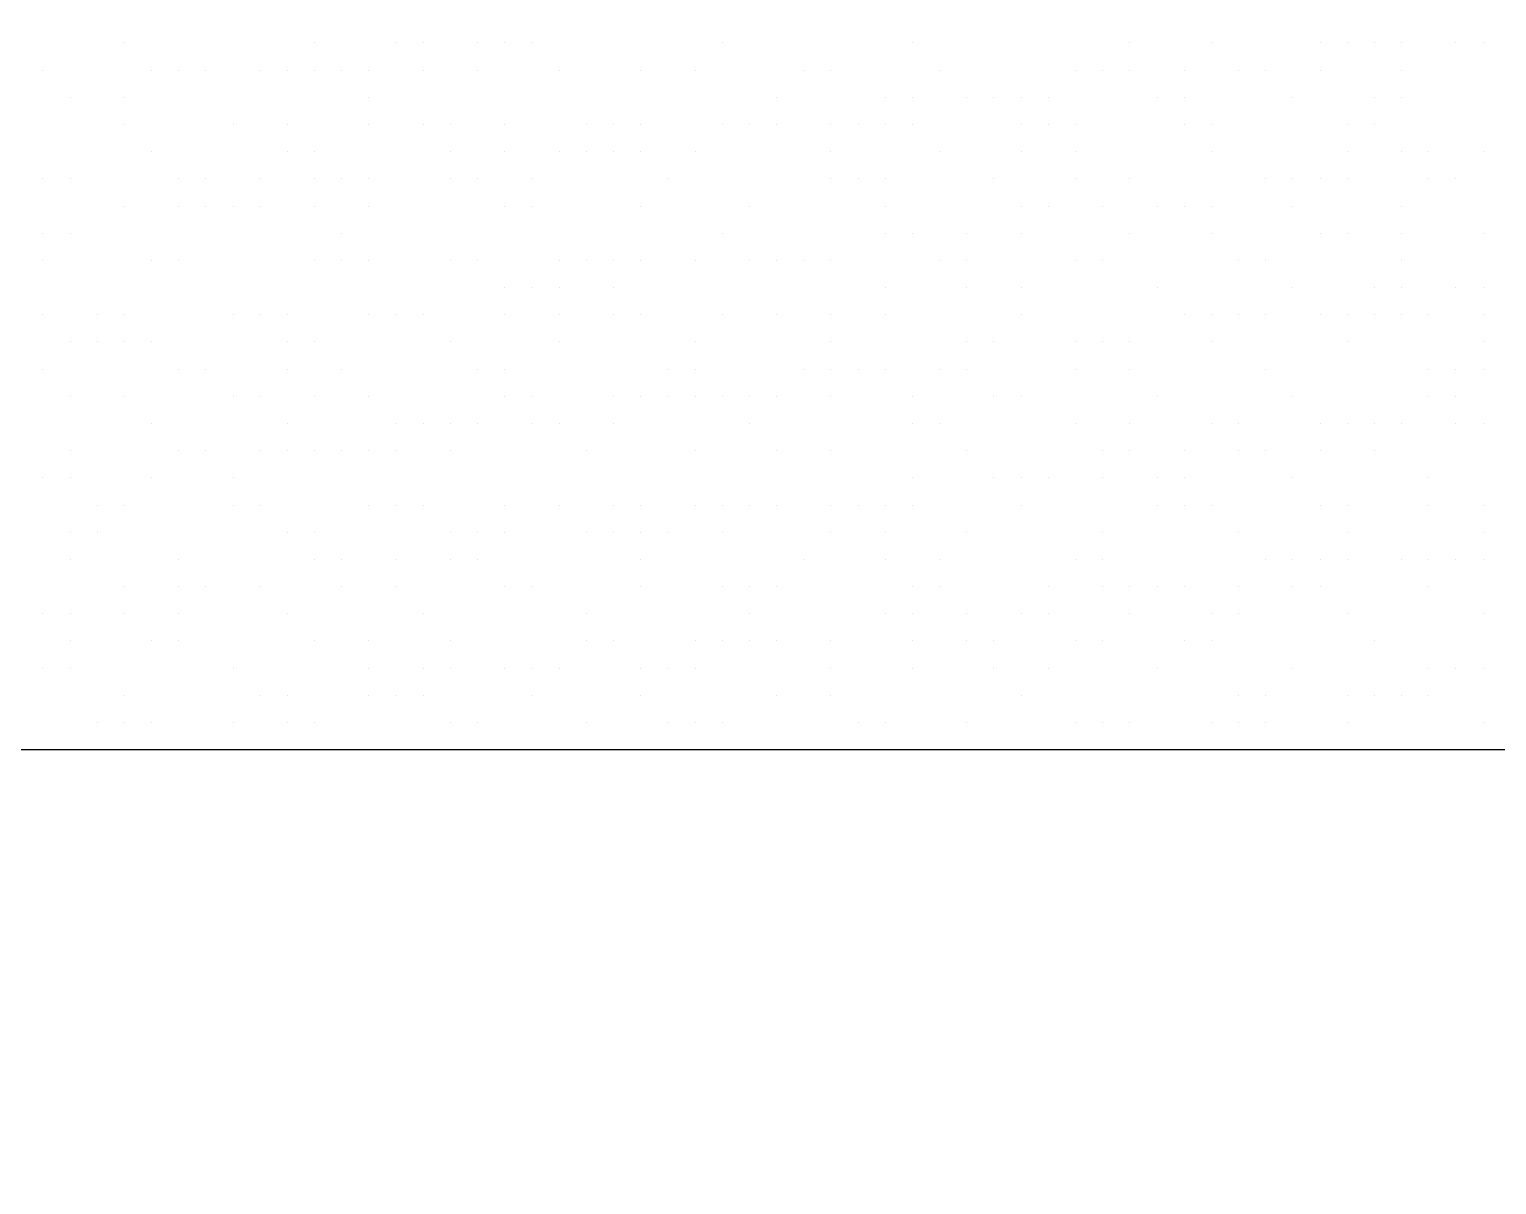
# Model space of a CAD drawing. Header units: metres. Extents: x -941 to 1333, y -28 to 1490.
# Drawn here: x 1026.605 to 1027.359, y 404.549 to 405.143 of the extents above; entities that cross this region are included whole.
import ezdxf

# ---------------------------------------------------------------- set-up
doc = ezdxf.new("R2010")
doc.units = ezdxf.units.M

msp = doc.modelspace()

# ---------------------------------------------------------------- linework, layer by layer
at = {"lineweight": 25}
for points in [[(1027.86951, 404.5491), (1027.86951, 404.77272), (1027.86951, 405.38769), (1027.86951, 406.38001), (1028.09313, 406.38001), (1028.09313, 405.38769), (1028.09313, 404.77272), (1023.32718, 404.77272), (1023.32718, 405.38769), (1023.32718, 406.38001), (1023.32718, 417.58908)], [(1026.65356, 405.13611), (1026.65356, 405.13611)], [(1026.7514, 405.13611), (1026.7514, 405.13611)], [(1026.79333, 405.13611), (1026.79333, 405.13611)], [(1026.8073, 405.13611), (1026.8073, 405.13611)], [(1026.83526, 405.13611), (1026.83526, 405.13611)], [(1026.84923, 405.13611), (1026.84923, 405.13611)], [(1026.86321, 405.13611), (1026.86321, 405.13611)], [(1026.86321, 405.13611), (1026.86321, 405.13611)], [(1026.96104, 405.13611), (1026.96104, 405.13611)], [(1027.05888, 405.13611), (1027.05888, 405.13611)], [(1027.17069, 405.13611), (1027.17069, 405.13611)], [(1027.21262, 405.13611), (1027.21262, 405.13611)], [(1027.26853, 405.13611), (1027.26853, 405.13611)], [(1027.2825, 405.13611), (1027.2825, 405.13611)], [(1027.29648, 405.13611), (1027.29648, 405.13611)], [(1027.31045, 405.13611), (1027.31045, 405.13611)], [(1027.33841, 405.13611), (1027.33841, 405.13611)], [(1027.35238, 405.13611), (1027.35238, 405.13611)], [(1026.61163, 405.12213), (1026.61163, 405.12213)], [(1026.66754, 405.12213), (1026.66754, 405.12213)], [(1026.68152, 405.12213), (1026.68152, 405.12213)], [(1026.68152, 405.12213), (1026.68152, 405.12213)], [(1026.68152, 405.12213), (1026.68152, 405.12213)], [(1026.69549, 405.12213), (1026.69549, 405.12213)], [(1026.72345, 405.12213), (1026.72345, 405.12213)], [(1026.73742, 405.12213), (1026.73742, 405.12213)], [(1026.7514, 405.12213), (1026.7514, 405.12213)], [(1026.76537, 405.12213), (1026.76537, 405.12213)], [(1026.76537, 405.12213), (1026.76537, 405.12213)], [(1026.77935, 405.12213), (1026.77935, 405.12213)], [(1026.8073, 405.12213), (1026.8073, 405.12213)], [(1026.83526, 405.12213), (1026.83526, 405.12213)], [(1026.87719, 405.12213), (1026.87719, 405.12213)], [(1026.87719, 405.12213), (1026.87719, 405.12213)], [(1026.91912, 405.12213), (1026.91912, 405.12213)], [(1026.94707, 405.12213), (1026.94707, 405.12213)], [(1027.00297, 405.12213), (1027.00297, 405.12213)], [(1027.01695, 405.12213), (1027.01695, 405.12213)], [(1027.07286, 405.12213), (1027.07286, 405.12213)], [(1027.07286, 405.12213), (1027.07286, 405.12213)], [(1027.14274, 405.12213), (1027.14274, 405.12213)], [(1027.15671, 405.12213), (1027.15671, 405.12213)], [(1027.15671, 405.12213), (1027.15671, 405.12213)], [(1027.17069, 405.12213), (1027.17069, 405.12213)], [(1027.19864, 405.12213), (1027.19864, 405.12213)], [(1027.2266, 405.12213), (1027.2266, 405.12213)], [(1027.24057, 405.12213), (1027.24057, 405.12213)], [(1027.24057, 405.12213), (1027.24057, 405.12213)], [(1027.26853, 405.12213), (1027.26853, 405.12213)], [(1027.31045, 405.12213), (1027.31045, 405.12213)], [(1026.62561, 405.10816), (1026.62561, 405.10816)], [(1026.65356, 405.10816), (1026.65356, 405.10816)], [(1026.77935, 405.10816), (1026.77935, 405.10816)], [(1026.989, 405.10816), (1026.989, 405.10816)], [(1027.0449, 405.10816), (1027.0449, 405.10816)], [(1027.05888, 405.10816), (1027.05888, 405.10816)], [(1027.08683, 405.10816), (1027.08683, 405.10816)], [(1027.08683, 405.10816), (1027.08683, 405.10816)], [(1027.10081, 405.10816), (1027.10081, 405.10816)], [(1027.11478, 405.10816), (1027.11478, 405.10816)], [(1027.12876, 405.10816), (1027.12876, 405.10816)], [(1027.18467, 405.10816), (1027.18467, 405.10816)], [(1027.18467, 405.10816), (1027.18467, 405.10816)], [(1027.19864, 405.10816), (1027.19864, 405.10816)], [(1027.25455, 405.10816), (1027.25455, 405.10816)], [(1027.29648, 405.10816), (1027.29648, 405.10816)], [(1027.31045, 405.10816), (1027.31045, 405.10816)], [(1026.65356, 405.09418), (1026.65356, 405.09418)], [(1026.65356, 405.09418), (1026.65356, 405.09418)], [(1026.70947, 405.09418), (1026.70947, 405.09418)], [(1026.70947, 405.09418), (1026.70947, 405.09418)], [(1026.73742, 405.09418), (1026.73742, 405.09418)], [(1026.77935, 405.09418), (1026.77935, 405.09418)], [(1026.8073, 405.09418), (1026.8073, 405.09418)], [(1026.8073, 405.09418), (1026.8073, 405.09418)], [(1026.82128, 405.09418), (1026.82128, 405.09418)], [(1026.84923, 405.09418), (1026.84923, 405.09418)], [(1026.89116, 405.09418), (1026.89116, 405.09418)], [(1026.90514, 405.09418), (1026.90514, 405.09418)], [(1026.90514, 405.09418), (1026.90514, 405.09418)], [(1026.91912, 405.09418), (1026.91912, 405.09418)], [(1026.91912, 405.09418), (1026.91912, 405.09418)], [(1026.96104, 405.09418), (1026.96104, 405.09418)], [(1026.97502, 405.09418), (1026.97502, 405.09418)], [(1026.97502, 405.09418), (1026.97502, 405.09418)], [(1026.97502, 405.09418), (1026.97502, 405.09418)], [(1026.989, 405.09418), (1026.989, 405.09418)], [(1027.01695, 405.09418), (1027.01695, 405.09418)], [(1027.03093, 405.09418), (1027.03093, 405.09418)], [(1027.0449, 405.09418), (1027.0449, 405.09418)], [(1027.0449, 405.09418), (1027.0449, 405.09418)], [(1027.05888, 405.09418), (1027.05888, 405.09418)], [(1027.11478, 405.09418), (1027.11478, 405.09418)], [(1027.12876, 405.09418), (1027.12876, 405.09418)], [(1027.14274, 405.09418), (1027.14274, 405.09418)], [(1027.19864, 405.09418), (1027.19864, 405.09418)], [(1027.21262, 405.09418), (1027.21262, 405.09418)], [(1027.2825, 405.09418), (1027.2825, 405.09418)], [(1027.29648, 405.09418), (1027.29648, 405.09418)], [(1026.66754, 405.0802), (1026.66754, 405.0802)], [(1026.73742, 405.0802), (1026.73742, 405.0802)], [(1026.7514, 405.0802), (1026.7514, 405.0802)], [(1026.82128, 405.0802), (1026.82128, 405.0802)], [(1026.84923, 405.0802), (1026.84923, 405.0802)], [(1026.87719, 405.0802), (1026.87719, 405.0802)], [(1026.89116, 405.0802), (1026.89116, 405.0802)], [(1026.90514, 405.0802), (1026.90514, 405.0802)], [(1026.91912, 405.0802), (1026.91912, 405.0802)], [(1026.94707, 405.0802), (1026.94707, 405.0802)], [(1027.01695, 405.0802), (1027.01695, 405.0802)], [(1027.07286, 405.0802), (1027.07286, 405.0802)], [(1027.11478, 405.0802), (1027.11478, 405.0802)], [(1027.14274, 405.0802), (1027.14274, 405.0802)], [(1027.21262, 405.0802), (1027.21262, 405.0802)], [(1027.21262, 405.0802), (1027.21262, 405.0802)], [(1027.2825, 405.0802), (1027.2825, 405.0802)], [(1027.31045, 405.0802), (1027.31045, 405.0802)], [(1027.32443, 405.0802), (1027.32443, 405.0802)], [(1027.35238, 405.0802), (1027.35238, 405.0802)], [(1027.35238, 405.0802), (1027.35238, 405.0802)], [(1026.61163, 405.06623), (1026.61163, 405.06623)], [(1026.62561, 405.06623), (1026.62561, 405.06623)], [(1026.62561, 405.06623), (1026.62561, 405.06623)], [(1026.68152, 405.06623), (1026.68152, 405.06623)], [(1026.69549, 405.06623), (1026.69549, 405.06623)], [(1026.72345, 405.06623), (1026.72345, 405.06623)], [(1026.7514, 405.06623), (1026.7514, 405.06623)], [(1026.76537, 405.06623), (1026.76537, 405.06623)], [(1026.77935, 405.06623), (1026.77935, 405.06623)], [(1026.77935, 405.06623), (1026.77935, 405.06623)], [(1026.82128, 405.06623), (1026.82128, 405.06623)], [(1026.83526, 405.06623), (1026.83526, 405.06623)], [(1026.83526, 405.06623), (1026.83526, 405.06623)], [(1026.86321, 405.06623), (1026.86321, 405.06623)], [(1026.93309, 405.06623), (1026.93309, 405.06623)], [(1026.93309, 405.06623), (1026.93309, 405.06623)], [(1027.01695, 405.06623), (1027.01695, 405.06623)], [(1027.03093, 405.06623), (1027.03093, 405.06623)], [(1027.0449, 405.06623), (1027.0449, 405.06623)], [(1027.10081, 405.06623), (1027.10081, 405.06623)], [(1027.14274, 405.06623), (1027.14274, 405.06623)], [(1027.17069, 405.06623), (1027.17069, 405.06623)], [(1027.24057, 405.06623), (1027.24057, 405.06623)], [(1027.25455, 405.06623), (1027.25455, 405.06623)], [(1027.25455, 405.06623), (1027.25455, 405.06623)], [(1027.26853, 405.06623), (1027.26853, 405.06623)], [(1027.2825, 405.06623), (1027.2825, 405.06623)], [(1027.32443, 405.06623), (1027.32443, 405.06623)], [(1027.33841, 405.06623), (1027.33841, 405.06623)], [(1027.33841, 405.06623), (1027.33841, 405.06623)], [(1027.33841, 405.06623), (1027.33841, 405.06623)], [(1026.65356, 405.05225), (1026.65356, 405.05225)], [(1026.65356, 405.05225), (1026.65356, 405.05225)], [(1026.65356, 405.05225), (1026.65356, 405.05225)], [(1026.68152, 405.05225), (1026.68152, 405.05225)], [(1026.69549, 405.05225), (1026.69549, 405.05225)], [(1026.70947, 405.05225), (1026.70947, 405.05225)], [(1026.72345, 405.05225), (1026.72345, 405.05225)], [(1026.7514, 405.05225), (1026.7514, 405.05225)], [(1026.77935, 405.05225), (1026.77935, 405.05225)], [(1026.84923, 405.05225), (1026.84923, 405.05225)], [(1026.86321, 405.05225), (1026.86321, 405.05225)], [(1026.91912, 405.05225), (1026.91912, 405.05225)], [(1026.97502, 405.05225), (1026.97502, 405.05225)], [(1027.0449, 405.05225), (1027.0449, 405.05225)], [(1027.11478, 405.05225), (1027.11478, 405.05225)], [(1027.12876, 405.05225), (1027.12876, 405.05225)], [(1027.15671, 405.05225), (1027.15671, 405.05225)], [(1027.18467, 405.05225), (1027.18467, 405.05225)], [(1027.18467, 405.05225), (1027.18467, 405.05225)], [(1027.19864, 405.05225), (1027.19864, 405.05225)], [(1027.21262, 405.05225), (1027.21262, 405.05225)], [(1027.25455, 405.05225), (1027.25455, 405.05225)], [(1027.31045, 405.05225), (1027.31045, 405.05225)], [(1026.61163, 405.03828), (1026.61163, 405.03828)], [(1026.62561, 405.03828), (1026.62561, 405.03828)], [(1026.76537, 405.03828), (1026.76537, 405.03828)], [(1026.96104, 405.03828), (1026.96104, 405.03828)], [(1027.0449, 405.03828), (1027.0449, 405.03828)], [(1027.05888, 405.03828), (1027.05888, 405.03828)], [(1027.05888, 405.03828), (1027.05888, 405.03828)], [(1027.08683, 405.03828), (1027.08683, 405.03828)], [(1027.11478, 405.03828), (1027.11478, 405.03828)], [(1027.17069, 405.03828), (1027.17069, 405.03828)], [(1027.21262, 405.03828), (1027.21262, 405.03828)], [(1027.26853, 405.03828), (1027.26853, 405.03828)], [(1027.2825, 405.03828), (1027.2825, 405.03828)], [(1027.31045, 405.03828), (1027.31045, 405.03828)], [(1027.35238, 405.03828), (1027.35238, 405.03828)], [(1026.61163, 405.0243), (1026.61163, 405.0243)], [(1026.66754, 405.0243), (1026.66754, 405.0243)], [(1026.68152, 405.0243), (1026.68152, 405.0243)], [(1026.68152, 405.0243), (1026.68152, 405.0243)], [(1026.68152, 405.0243), (1026.68152, 405.0243)], [(1026.7514, 405.0243), (1026.7514, 405.0243)], [(1026.7514, 405.0243), (1026.7514, 405.0243)], [(1026.76537, 405.0243), (1026.76537, 405.0243)], [(1026.77935, 405.0243), (1026.77935, 405.0243)], [(1026.82128, 405.0243), (1026.82128, 405.0243)], [(1026.83526, 405.0243), (1026.83526, 405.0243)], [(1026.87719, 405.0243), (1026.87719, 405.0243)], [(1026.87719, 405.0243), (1026.87719, 405.0243)], [(1026.89116, 405.0243), (1026.89116, 405.0243)], [(1026.90514, 405.0243), (1026.90514, 405.0243)], [(1026.91912, 405.0243), (1026.91912, 405.0243)], [(1026.91912, 405.0243), (1026.91912, 405.0243)], [(1026.94707, 405.0243), (1026.94707, 405.0243)], [(1026.94707, 405.0243), (1026.94707, 405.0243)], [(1026.97502, 405.0243), (1026.97502, 405.0243)], [(1026.989, 405.0243), (1026.989, 405.0243)], [(1026.989, 405.0243), (1026.989, 405.0243)], [(1026.989, 405.0243), (1026.989, 405.0243)], [(1027.00297, 405.0243), (1027.00297, 405.0243)], [(1027.01695, 405.0243), (1027.01695, 405.0243)], [(1027.01695, 405.0243), (1027.01695, 405.0243)], [(1027.07286, 405.0243), (1027.07286, 405.0243)], [(1027.08683, 405.0243), (1027.08683, 405.0243)], [(1027.08683, 405.0243), (1027.08683, 405.0243)], [(1027.14274, 405.0243), (1027.14274, 405.0243)], [(1027.15671, 405.0243), (1027.15671, 405.0243)], [(1027.15671, 405.0243), (1027.15671, 405.0243)], [(1027.2266, 405.0243), (1027.2266, 405.0243)], [(1027.24057, 405.0243), (1027.24057, 405.0243)], [(1027.31045, 405.0243), (1027.31045, 405.0243)], [(1026.84923, 405.01032), (1026.84923, 405.01032)], [(1026.86321, 405.01032), (1026.86321, 405.01032)], [(1026.87719, 405.01032), (1026.87719, 405.01032)], [(1026.90514, 405.01032), (1026.90514, 405.01032)], [(1027.0449, 405.01032), (1027.0449, 405.01032)], [(1027.08683, 405.01032), (1027.08683, 405.01032)], [(1027.11478, 405.01032), (1027.11478, 405.01032)], [(1027.18467, 405.01032), (1027.18467, 405.01032)], [(1027.18467, 405.01032), (1027.18467, 405.01032)], [(1027.25455, 405.01032), (1027.25455, 405.01032)], [(1027.29648, 405.01032), (1027.29648, 405.01032)], [(1027.31045, 405.01032), (1027.31045, 405.01032)], [(1027.33841, 405.01032), (1027.33841, 405.01032)], [(1027.35238, 405.01032), (1027.35238, 405.01032)], [(1026.61163, 404.99635), (1026.61163, 404.99635)], [(1026.63959, 404.99635), (1026.63959, 404.99635)], [(1026.65356, 404.99635), (1026.65356, 404.99635)], [(1026.70947, 404.99635), (1026.70947, 404.99635)], [(1026.70947, 404.99635), (1026.70947, 404.99635)], [(1026.72345, 404.99635), (1026.72345, 404.99635)], [(1026.72345, 404.99635), (1026.72345, 404.99635)], [(1026.72345, 404.99635), (1026.72345, 404.99635)], [(1026.73742, 404.99635), (1026.73742, 404.99635)], [(1026.77935, 404.99635), (1026.77935, 404.99635)], [(1026.77935, 404.99635), (1026.77935, 404.99635)], [(1026.79333, 404.99635), (1026.79333, 404.99635)], [(1026.8073, 404.99635), (1026.8073, 404.99635)], [(1026.8073, 404.99635), (1026.8073, 404.99635)], [(1026.8073, 404.99635), (1026.8073, 404.99635)], [(1026.84923, 404.99635), (1026.84923, 404.99635)], [(1026.87719, 404.99635), (1026.87719, 404.99635)], [(1026.90514, 404.99635), (1026.90514, 404.99635)], [(1026.91912, 404.99635), (1026.91912, 404.99635)], [(1026.96104, 404.99635), (1026.96104, 404.99635)], [(1026.989, 404.99635), (1026.989, 404.99635)], [(1027.01695, 404.99635), (1027.01695, 404.99635)], [(1027.0449, 404.99635), (1027.0449, 404.99635)], [(1027.11478, 404.99635), (1027.11478, 404.99635)], [(1027.11478, 404.99635), (1027.11478, 404.99635)], [(1027.19864, 404.99635), (1027.19864, 404.99635)], [(1027.21262, 404.99635), (1027.21262, 404.99635)], [(1027.21262, 404.99635), (1027.21262, 404.99635)], [(1027.2266, 404.99635), (1027.2266, 404.99635)], [(1027.2266, 404.99635), (1027.2266, 404.99635)], [(1027.24057, 404.99635), (1027.24057, 404.99635)], [(1027.26853, 404.99635), (1027.26853, 404.99635)], [(1027.2825, 404.99635), (1027.2825, 404.99635)], [(1027.29648, 404.99635), (1027.29648, 404.99635)], [(1027.31045, 404.99635), (1027.31045, 404.99635)], [(1027.32443, 404.99635), (1027.32443, 404.99635)], [(1027.35238, 404.99635), (1027.35238, 404.99635)], [(1026.62561, 404.98237), (1026.62561, 404.98237)], [(1026.63959, 404.98237), (1026.63959, 404.98237)], [(1026.65356, 404.98237), (1026.65356, 404.98237)], [(1026.66754, 404.98237), (1026.66754, 404.98237)], [(1026.73742, 404.98237), (1026.73742, 404.98237)], [(1026.7514, 404.98237), (1026.7514, 404.98237)], [(1026.82128, 404.98237), (1026.82128, 404.98237)], [(1026.87719, 404.98237), (1026.87719, 404.98237)], [(1026.94707, 404.98237), (1026.94707, 404.98237)], [(1027.01695, 404.98237), (1027.01695, 404.98237)], [(1027.08683, 404.98237), (1027.08683, 404.98237)], [(1027.10081, 404.98237), (1027.10081, 404.98237)], [(1027.14274, 404.98237), (1027.14274, 404.98237)], [(1027.15671, 404.98237), (1027.15671, 404.98237)], [(1027.15671, 404.98237), (1027.15671, 404.98237)], [(1027.17069, 404.98237), (1027.17069, 404.98237)], [(1027.21262, 404.98237), (1027.21262, 404.98237)], [(1027.2825, 404.98237), (1027.2825, 404.98237)], [(1027.35238, 404.98237), (1027.35238, 404.98237)], [(1026.61163, 404.96839), (1026.61163, 404.96839)], [(1026.61163, 404.96839), (1026.61163, 404.96839)], [(1026.68152, 404.96839), (1026.68152, 404.96839)], [(1026.69549, 404.96839), (1026.69549, 404.96839)], [(1026.73742, 404.96839), (1026.73742, 404.96839)], [(1026.76537, 404.96839), (1026.76537, 404.96839)], [(1026.83526, 404.96839), (1026.83526, 404.96839)], [(1026.84923, 404.96839), (1026.84923, 404.96839)], [(1026.93309, 404.96839), (1026.93309, 404.96839)], [(1026.93309, 404.96839), (1026.93309, 404.96839)], [(1026.94707, 404.96839), (1026.94707, 404.96839)], [(1027.00297, 404.96839), (1027.00297, 404.96839)], [(1027.00297, 404.96839), (1027.00297, 404.96839)], [(1027.01695, 404.96839), (1027.01695, 404.96839)], [(1027.03093, 404.96839), (1027.03093, 404.96839)], [(1027.0449, 404.96839), (1027.0449, 404.96839)], [(1027.07286, 404.96839), (1027.07286, 404.96839)], [(1027.08683, 404.96839), (1027.08683, 404.96839)], [(1027.08683, 404.96839), (1027.08683, 404.96839)], [(1027.14274, 404.96839), (1027.14274, 404.96839)], [(1027.17069, 404.96839), (1027.17069, 404.96839)], [(1027.24057, 404.96839), (1027.24057, 404.96839)], [(1027.24057, 404.96839), (1027.24057, 404.96839)], [(1027.32443, 404.96839), (1027.32443, 404.96839)], [(1027.33841, 404.96839), (1027.33841, 404.96839)], [(1027.35238, 404.96839), (1027.35238, 404.96839)], [(1026.62561, 404.95442), (1026.62561, 404.95442)], [(1026.65356, 404.95442), (1026.65356, 404.95442)], [(1026.65356, 404.95442), (1026.65356, 404.95442)], [(1026.70947, 404.95442), (1026.70947, 404.95442)], [(1026.72345, 404.95442), (1026.72345, 404.95442)], [(1026.7514, 404.95442), (1026.7514, 404.95442)], [(1026.77935, 404.95442), (1026.77935, 404.95442)], [(1026.77935, 404.95442), (1026.77935, 404.95442)], [(1026.84923, 404.95442), (1026.84923, 404.95442)], [(1026.86321, 404.95442), (1026.86321, 404.95442)], [(1026.86321, 404.95442), (1026.86321, 404.95442)], [(1026.90514, 404.95442), (1026.90514, 404.95442)], [(1026.91912, 404.95442), (1026.91912, 404.95442)], [(1026.93309, 404.95442), (1026.93309, 404.95442)], [(1026.94707, 404.95442), (1026.94707, 404.95442)], [(1026.94707, 404.95442), (1026.94707, 404.95442)], [(1026.96104, 404.95442), (1026.96104, 404.95442)], [(1026.97502, 404.95442), (1026.97502, 404.95442)], [(1026.989, 404.95442), (1026.989, 404.95442)], [(1027.01695, 404.95442), (1027.01695, 404.95442)], [(1027.05888, 404.95442), (1027.05888, 404.95442)], [(1027.05888, 404.95442), (1027.05888, 404.95442)], [(1027.10081, 404.95442), (1027.10081, 404.95442)], [(1027.11478, 404.95442), (1027.11478, 404.95442)], [(1027.18467, 404.95442), (1027.18467, 404.95442)], [(1027.18467, 404.95442), (1027.18467, 404.95442)], [(1027.25455, 404.95442), (1027.25455, 404.95442)], [(1027.25455, 404.95442), (1027.25455, 404.95442)], [(1027.32443, 404.95442), (1027.32443, 404.95442)], [(1027.33841, 404.95442), (1027.33841, 404.95442)], [(1026.66754, 404.94044), (1026.66754, 404.94044)], [(1026.73742, 404.94044), (1026.73742, 404.94044)], [(1026.79333, 404.94044), (1026.79333, 404.94044)], [(1026.8073, 404.94044), (1026.8073, 404.94044)], [(1026.82128, 404.94044), (1026.82128, 404.94044)], [(1026.83526, 404.94044), (1026.83526, 404.94044)], [(1026.86321, 404.94044), (1026.86321, 404.94044)], [(1026.87719, 404.94044), (1026.87719, 404.94044)], [(1026.90514, 404.94044), (1026.90514, 404.94044)], [(1026.97502, 404.94044), (1026.97502, 404.94044)], [(1027.05888, 404.94044), (1027.05888, 404.94044)], [(1027.07286, 404.94044), (1027.07286, 404.94044)], [(1027.14274, 404.94044), (1027.14274, 404.94044)], [(1027.17069, 404.94044), (1027.17069, 404.94044)], [(1027.21262, 404.94044), (1027.21262, 404.94044)], [(1027.2266, 404.94044), (1027.2266, 404.94044)], [(1027.26853, 404.94044), (1027.26853, 404.94044)], [(1027.2825, 404.94044), (1027.2825, 404.94044)], [(1027.29648, 404.94044), (1027.29648, 404.94044)], [(1027.29648, 404.94044), (1027.29648, 404.94044)], [(1027.31045, 404.94044), (1027.31045, 404.94044)], [(1027.33841, 404.94044), (1027.33841, 404.94044)], [(1027.35238, 404.94044), (1027.35238, 404.94044)], [(1026.62561, 404.92646), (1026.62561, 404.92646)], [(1026.68152, 404.92646), (1026.68152, 404.92646)], [(1026.68152, 404.92646), (1026.68152, 404.92646)], [(1026.68152, 404.92646), (1026.68152, 404.92646)], [(1026.69549, 404.92646), (1026.69549, 404.92646)], [(1026.72345, 404.92646), (1026.72345, 404.92646)], [(1026.73742, 404.92646), (1026.73742, 404.92646)], [(1026.7514, 404.92646), (1026.7514, 404.92646)], [(1026.76537, 404.92646), (1026.76537, 404.92646)], [(1026.77935, 404.92646), (1026.77935, 404.92646)], [(1026.79333, 404.92646), (1026.79333, 404.92646)], [(1026.82128, 404.92646), (1026.82128, 404.92646)], [(1026.89116, 404.92646), (1026.89116, 404.92646)], [(1026.89116, 404.92646), (1026.89116, 404.92646)], [(1026.94707, 404.92646), (1026.94707, 404.92646)], [(1026.989, 404.92646), (1026.989, 404.92646)], [(1027.01695, 404.92646), (1027.01695, 404.92646)], [(1027.08683, 404.92646), (1027.08683, 404.92646)], [(1027.08683, 404.92646), (1027.08683, 404.92646)], [(1027.15671, 404.92646), (1027.15671, 404.92646)], [(1027.17069, 404.92646), (1027.17069, 404.92646)], [(1027.19864, 404.92646), (1027.19864, 404.92646)], [(1027.19864, 404.92646), (1027.19864, 404.92646)], [(1027.2266, 404.92646), (1027.2266, 404.92646)], [(1027.24057, 404.92646), (1027.24057, 404.92646)], [(1027.26853, 404.92646), (1027.26853, 404.92646)], [(1027.29648, 404.92646), (1027.29648, 404.92646)], [(1026.61163, 404.91249), (1026.61163, 404.91249)], [(1026.61163, 404.91249), (1026.61163, 404.91249)], [(1026.62561, 404.91249), (1026.62561, 404.91249)], [(1026.66754, 404.91249), (1026.66754, 404.91249)], [(1026.70947, 404.91249), (1026.70947, 404.91249)], [(1027.05888, 404.91249), (1027.05888, 404.91249)], [(1027.10081, 404.91249), (1027.10081, 404.91249)], [(1027.11478, 404.91249), (1027.11478, 404.91249)], [(1027.11478, 404.91249), (1027.11478, 404.91249)], [(1027.12876, 404.91249), (1027.12876, 404.91249)], [(1027.15671, 404.91249), (1027.15671, 404.91249)], [(1027.18467, 404.91249), (1027.18467, 404.91249)], [(1027.19864, 404.91249), (1027.19864, 404.91249)], [(1027.25455, 404.91249), (1027.25455, 404.91249)], [(1027.32443, 404.91249), (1027.32443, 404.91249)], [(1026.63959, 404.89851), (1026.63959, 404.89851)], [(1026.65356, 404.89851), (1026.65356, 404.89851)], [(1026.70947, 404.89851), (1026.70947, 404.89851)], [(1026.70947, 404.89851), (1026.70947, 404.89851)], [(1026.72345, 404.89851), (1026.72345, 404.89851)], [(1026.72345, 404.89851), (1026.72345, 404.89851)], [(1026.77935, 404.89851), (1026.77935, 404.89851)], [(1026.79333, 404.89851), (1026.79333, 404.89851)], [(1026.8073, 404.89851), (1026.8073, 404.89851)], [(1026.8073, 404.89851), (1026.8073, 404.89851)], [(1026.84923, 404.89851), (1026.84923, 404.89851)], [(1026.87719, 404.89851), (1026.87719, 404.89851)], [(1026.90514, 404.89851), (1026.90514, 404.89851)], [(1026.91912, 404.89851), (1026.91912, 404.89851)], [(1026.91912, 404.89851), (1026.91912, 404.89851)], [(1026.94707, 404.89851), (1026.94707, 404.89851)], [(1026.96104, 404.89851), (1026.96104, 404.89851)], [(1026.97502, 404.89851), (1026.97502, 404.89851)], [(1026.989, 404.89851), (1026.989, 404.89851)], [(1026.989, 404.89851), (1026.989, 404.89851)], [(1027.01695, 404.89851), (1027.01695, 404.89851)], [(1027.03093, 404.89851), (1027.03093, 404.89851)], [(1027.03093, 404.89851), (1027.03093, 404.89851)], [(1027.0449, 404.89851), (1027.0449, 404.89851)], [(1027.0449, 404.89851), (1027.0449, 404.89851)], [(1027.05888, 404.89851), (1027.05888, 404.89851)], [(1027.11478, 404.89851), (1027.11478, 404.89851)], [(1027.11478, 404.89851), (1027.11478, 404.89851)], [(1027.18467, 404.89851), (1027.18467, 404.89851)], [(1027.19864, 404.89851), (1027.19864, 404.89851)], [(1027.21262, 404.89851), (1027.21262, 404.89851)], [(1027.26853, 404.89851), (1027.26853, 404.89851)], [(1027.2825, 404.89851), (1027.2825, 404.89851)], [(1027.32443, 404.89851), (1027.32443, 404.89851)], [(1027.35238, 404.89851), (1027.35238, 404.89851)], [(1026.62561, 404.88454), (1026.62561, 404.88454)], [(1026.63959, 404.88454), (1026.63959, 404.88454)], [(1026.73742, 404.88454), (1026.73742, 404.88454)], [(1026.7514, 404.88454), (1026.7514, 404.88454)], [(1026.82128, 404.88454), (1026.82128, 404.88454)], [(1026.83526, 404.88454), (1026.83526, 404.88454)], [(1026.84923, 404.88454), (1026.84923, 404.88454)], [(1026.89116, 404.88454), (1026.89116, 404.88454)], [(1026.89116, 404.88454), (1026.89116, 404.88454)], [(1026.90514, 404.88454), (1026.90514, 404.88454)], [(1026.91912, 404.88454), (1026.91912, 404.88454)], [(1026.93309, 404.88454), (1026.93309, 404.88454)], [(1026.96104, 404.88454), (1026.96104, 404.88454)], [(1026.96104, 404.88454), (1026.96104, 404.88454)], [(1027.01695, 404.88454), (1027.01695, 404.88454)], [(1027.0449, 404.88454), (1027.0449, 404.88454)], [(1027.08683, 404.88454), (1027.08683, 404.88454)], [(1027.15671, 404.88454), (1027.15671, 404.88454)], [(1027.2266, 404.88454), (1027.2266, 404.88454)], [(1027.2825, 404.88454), (1027.2825, 404.88454)], [(1027.35238, 404.88454), (1027.35238, 404.88454)], [(1027.35238, 404.88454), (1027.35238, 404.88454)], [(1026.62561, 404.87056), (1026.62561, 404.87056)], [(1026.68152, 404.87056), (1026.68152, 404.87056)], [(1026.68152, 404.87056), (1026.68152, 404.87056)], [(1026.7514, 404.87056), (1026.7514, 404.87056)], [(1026.76537, 404.87056), (1026.76537, 404.87056)], [(1026.76537, 404.87056), (1026.76537, 404.87056)], [(1026.79333, 404.87056), (1026.79333, 404.87056)], [(1026.82128, 404.87056), (1026.82128, 404.87056)], [(1026.83526, 404.87056), (1026.83526, 404.87056)], [(1026.83526, 404.87056), (1026.83526, 404.87056)], [(1026.91912, 404.87056), (1026.91912, 404.87056)], [(1027.00297, 404.87056), (1027.00297, 404.87056)], [(1027.0449, 404.87056), (1027.0449, 404.87056)], [(1027.07286, 404.87056), (1027.07286, 404.87056)], [(1027.14274, 404.87056), (1027.14274, 404.87056)], [(1027.15671, 404.87056), (1027.15671, 404.87056)], [(1027.24057, 404.87056), (1027.24057, 404.87056)], [(1027.24057, 404.87056), (1027.24057, 404.87056)], [(1027.25455, 404.87056), (1027.25455, 404.87056)], [(1027.25455, 404.87056), (1027.25455, 404.87056)], [(1027.26853, 404.87056), (1027.26853, 404.87056)], [(1027.2825, 404.87056), (1027.2825, 404.87056)], [(1027.31045, 404.87056), (1027.31045, 404.87056)], [(1027.32443, 404.87056), (1027.32443, 404.87056)], [(1027.33841, 404.87056), (1027.33841, 404.87056)], [(1027.35238, 404.87056), (1027.35238, 404.87056)], [(1026.65356, 404.85658), (1026.65356, 404.85658)], [(1026.65356, 404.85658), (1026.65356, 404.85658)], [(1026.65356, 404.85658), (1026.65356, 404.85658)], [(1026.68152, 404.85658), (1026.68152, 404.85658)], [(1026.69549, 404.85658), (1026.69549, 404.85658)], [(1026.72345, 404.85658), (1026.72345, 404.85658)], [(1026.72345, 404.85658), (1026.72345, 404.85658)], [(1026.76537, 404.85658), (1026.76537, 404.85658)], [(1026.79333, 404.85658), (1026.79333, 404.85658)], [(1026.84923, 404.85658), (1026.84923, 404.85658)], [(1026.86321, 404.85658), (1026.86321, 404.85658)], [(1026.91912, 404.85658), (1026.91912, 404.85658)], [(1026.96104, 404.85658), (1026.96104, 404.85658)], [(1026.97502, 404.85658), (1026.97502, 404.85658)], [(1026.989, 404.85658), (1026.989, 404.85658)], [(1027.05888, 404.85658), (1027.05888, 404.85658)], [(1027.07286, 404.85658), (1027.07286, 404.85658)], [(1027.12876, 404.85658), (1027.12876, 404.85658)], [(1027.15671, 404.85658), (1027.15671, 404.85658)], [(1027.17069, 404.85658), (1027.17069, 404.85658)], [(1027.18467, 404.85658), (1027.18467, 404.85658)], [(1027.18467, 404.85658), (1027.18467, 404.85658)], [(1027.19864, 404.85658), (1027.19864, 404.85658)], [(1027.2266, 404.85658), (1027.2266, 404.85658)], [(1027.25455, 404.85658), (1027.25455, 404.85658)], [(1027.26853, 404.85658), (1027.26853, 404.85658)], [(1027.32443, 404.85658), (1027.32443, 404.85658)], [(1026.61163, 404.84261), (1026.61163, 404.84261)], [(1026.62561, 404.84261), (1026.62561, 404.84261)], [(1026.65356, 404.84261), (1026.65356, 404.84261)], [(1026.68152, 404.84261), (1026.68152, 404.84261)], [(1026.73742, 404.84261), (1026.73742, 404.84261)], [(1026.8073, 404.84261), (1026.8073, 404.84261)], [(1026.89116, 404.84261), (1026.89116, 404.84261)], [(1026.97502, 404.84261), (1026.97502, 404.84261)], [(1027.0449, 404.84261), (1027.0449, 404.84261)], [(1027.0449, 404.84261), (1027.0449, 404.84261)], [(1027.05888, 404.84261), (1027.05888, 404.84261)], [(1027.08683, 404.84261), (1027.08683, 404.84261)], [(1027.11478, 404.84261), (1027.11478, 404.84261)], [(1027.12876, 404.84261), (1027.12876, 404.84261)], [(1027.12876, 404.84261), (1027.12876, 404.84261)], [(1027.17069, 404.84261), (1027.17069, 404.84261)], [(1027.21262, 404.84261), (1027.21262, 404.84261)], [(1027.2266, 404.84261), (1027.2266, 404.84261)], [(1027.2825, 404.84261), (1027.2825, 404.84261)], [(1027.2825, 404.84261), (1027.2825, 404.84261)], [(1027.35238, 404.84261), (1027.35238, 404.84261)], [(1026.62561, 404.82863), (1026.62561, 404.82863)], [(1026.66754, 404.82863), (1026.66754, 404.82863)], [(1026.68152, 404.82863), (1026.68152, 404.82863)], [(1026.68152, 404.82863), (1026.68152, 404.82863)], [(1026.7514, 404.82863), (1026.7514, 404.82863)], [(1026.7514, 404.82863), (1026.7514, 404.82863)], [(1026.77935, 404.82863), (1026.77935, 404.82863)], [(1026.82128, 404.82863), (1026.82128, 404.82863)], [(1026.82128, 404.82863), (1026.82128, 404.82863)], [(1026.89116, 404.82863), (1026.89116, 404.82863)], [(1026.89116, 404.82863), (1026.89116, 404.82863)], [(1026.90514, 404.82863), (1026.90514, 404.82863)], [(1026.94707, 404.82863), (1026.94707, 404.82863)], [(1026.96104, 404.82863), (1026.96104, 404.82863)], [(1026.97502, 404.82863), (1026.97502, 404.82863)], [(1026.97502, 404.82863), (1026.97502, 404.82863)], [(1026.989, 404.82863), (1026.989, 404.82863)], [(1026.989, 404.82863), (1026.989, 404.82863)], [(1027.01695, 404.82863), (1027.01695, 404.82863)], [(1027.01695, 404.82863), (1027.01695, 404.82863)], [(1027.05888, 404.82863), (1027.05888, 404.82863)], [(1027.08683, 404.82863), (1027.08683, 404.82863)], [(1027.08683, 404.82863), (1027.08683, 404.82863)], [(1027.10081, 404.82863), (1027.10081, 404.82863)], [(1027.14274, 404.82863), (1027.14274, 404.82863)], [(1027.15671, 404.82863), (1027.15671, 404.82863)], [(1027.19864, 404.82863), (1027.19864, 404.82863)], [(1027.21262, 404.82863), (1027.21262, 404.82863)], [(1027.29648, 404.82863), (1027.29648, 404.82863)], [(1027.29648, 404.82863), (1027.29648, 404.82863)], [(1026.61163, 404.81465), (1026.61163, 404.81465)], [(1026.62561, 404.81465), (1026.62561, 404.81465)], [(1026.70947, 404.81465), (1026.70947, 404.81465)], [(1026.70947, 404.81465), (1026.70947, 404.81465)], [(1026.77935, 404.81465), (1026.77935, 404.81465)], [(1026.8073, 404.81465), (1026.8073, 404.81465)], [(1026.82128, 404.81465), (1026.82128, 404.81465)], [(1026.84923, 404.81465), (1026.84923, 404.81465)], [(1026.86321, 404.81465), (1026.86321, 404.81465)], [(1026.86321, 404.81465), (1026.86321, 404.81465)], [(1026.87719, 404.81465), (1026.87719, 404.81465)], [(1026.91912, 404.81465), (1026.91912, 404.81465)], [(1026.91912, 404.81465), (1026.91912, 404.81465)], [(1026.93309, 404.81465), (1026.93309, 404.81465)], [(1026.94707, 404.81465), (1026.94707, 404.81465)], [(1027.01695, 404.81465), (1027.01695, 404.81465)], [(1027.01695, 404.81465), (1027.01695, 404.81465)], [(1027.05888, 404.81465), (1027.05888, 404.81465)], [(1027.10081, 404.81465), (1027.10081, 404.81465)], [(1027.12876, 404.81465), (1027.12876, 404.81465)], [(1027.18467, 404.81465), (1027.18467, 404.81465)], [(1027.18467, 404.81465), (1027.18467, 404.81465)], [(1027.25455, 404.81465), (1027.25455, 404.81465)], [(1027.25455, 404.81465), (1027.25455, 404.81465)], [(1027.32443, 404.81465), (1027.32443, 404.81465)], [(1027.33841, 404.81465), (1027.33841, 404.81465)], [(1027.35238, 404.81465), (1027.35238, 404.81465)], [(1026.65356, 404.80068), (1026.65356, 404.80068)], [(1026.72345, 404.80068), (1026.72345, 404.80068)], [(1026.72345, 404.80068), (1026.72345, 404.80068)], [(1026.73742, 404.80068), (1026.73742, 404.80068)], [(1026.77935, 404.80068), (1026.77935, 404.80068)], [(1026.79333, 404.80068), (1026.79333, 404.80068)], [(1026.79333, 404.80068), (1026.79333, 404.80068)], [(1026.8073, 404.80068), (1026.8073, 404.80068)], [(1026.86321, 404.80068), (1026.86321, 404.80068)], [(1026.91912, 404.80068), (1026.91912, 404.80068)], [(1026.989, 404.80068), (1026.989, 404.80068)], [(1027.01695, 404.80068), (1027.01695, 404.80068)], [(1027.11478, 404.80068), (1027.11478, 404.80068)], [(1027.2266, 404.80068), (1027.2266, 404.80068)], [(1027.2266, 404.80068), (1027.2266, 404.80068)], [(1027.24057, 404.80068), (1027.24057, 404.80068)], [(1027.2825, 404.80068), (1027.2825, 404.80068)], [(1027.29648, 404.80068), (1027.29648, 404.80068)], [(1027.31045, 404.80068), (1027.31045, 404.80068)], [(1027.32443, 404.80068), (1027.32443, 404.80068)], [(1026.63959, 404.7867), (1026.63959, 404.7867)], [(1026.63959, 404.7867), (1026.63959, 404.7867)], [(1026.65356, 404.7867), (1026.65356, 404.7867)], [(1026.66754, 404.7867), (1026.66754, 404.7867)], [(1026.70947, 404.7867), (1026.70947, 404.7867)], [(1026.73742, 404.7867), (1026.73742, 404.7867)], [(1026.7514, 404.7867), (1026.7514, 404.7867)], [(1026.82128, 404.7867), (1026.82128, 404.7867)], [(1026.83526, 404.7867), (1026.83526, 404.7867)], [(1026.89116, 404.7867), (1026.89116, 404.7867)], [(1026.93309, 404.7867), (1026.93309, 404.7867)], [(1026.94707, 404.7867), (1026.94707, 404.7867)], [(1026.96104, 404.7867), (1026.96104, 404.7867)], [(1027.03093, 404.7867), (1027.03093, 404.7867)], [(1027.0449, 404.7867), (1027.0449, 404.7867)], [(1027.08683, 404.7867), (1027.08683, 404.7867)], [(1027.14274, 404.7867), (1027.14274, 404.7867)], [(1027.14274, 404.7867), (1027.14274, 404.7867)], [(1027.15671, 404.7867), (1027.15671, 404.7867)], [(1027.15671, 404.7867), (1027.15671, 404.7867)], [(1027.17069, 404.7867), (1027.17069, 404.7867)], [(1027.21262, 404.7867), (1027.21262, 404.7867)], [(1027.2266, 404.7867), (1027.2266, 404.7867)], [(1027.24057, 404.7867), (1027.24057, 404.7867)], [(1027.2825, 404.7867), (1027.2825, 404.7867)], [(1027.35238, 404.7867), (1027.35238, 404.7867)], [(1027.35238, 404.7867), (1027.35238, 404.7867)], [(1026.61163, 404.77272), (1026.61163, 404.77272)], [(1026.62561, 404.77272), (1026.62561, 404.77272)], [(1026.68152, 404.77272), (1026.68152, 404.77272)], [(1026.69549, 404.77272), (1026.69549, 404.77272)], [(1026.7514, 404.77272), (1026.7514, 404.77272)], [(1026.83526, 404.77272), (1026.83526, 404.77272)], [(1026.91912, 404.77272), (1026.91912, 404.77272)], [(1026.989, 404.77272), (1026.989, 404.77272)], [(1027.07286, 404.77272), (1027.07286, 404.77272)], [(1027.07286, 404.77272), (1027.07286, 404.77272)], [(1027.08683, 404.77272), (1027.08683, 404.77272)], [(1027.10081, 404.77272), (1027.10081, 404.77272)], [(1027.14274, 404.77272), (1027.14274, 404.77272)], [(1027.15671, 404.77272), (1027.15671, 404.77272)], [(1027.2266, 404.77272), (1027.2266, 404.77272)], [(1027.31045, 404.77272), (1027.31045, 404.77272)], [(1027.35238, 404.77272), (1027.35238, 404.77272)]]:
    msp.add_lwpolyline(points, dxfattribs=at)

doc.saveas('drawing.dxf')
